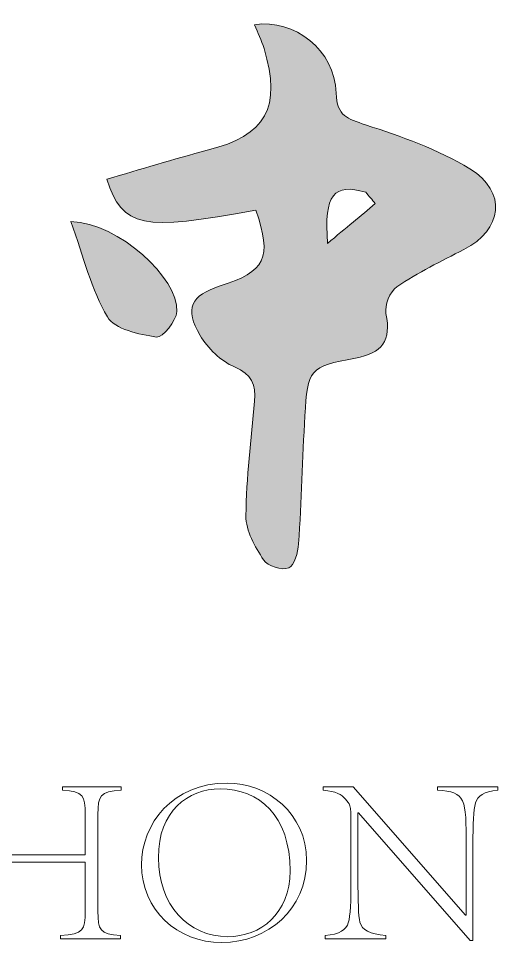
# Model space of a CAD drawing. Header units: inches. Extents: x -3272461 to -2504170, y 403793 to 1071042.
# Drawn here: x -2973980 to -2973267, y 892656 to 894002 of the extents above; entities that cross this region are included whole.
import ezdxf

# ---------------------------------------------------------------- set-up
doc = ezdxf.new("R2010")
doc.units = ezdxf.units.IN
doc.header["$LTSCALE"] = 1000
doc.header["$MEASUREMENT"] = 0
doc.layers.get('0').update_dxf_attribs({"lineweight": 18})

msp = doc.modelspace()

# ---------------------------------------------------------------- hatches: boundary and pattern name
h = msp.add_hatch(color=256)
edge = h.paths.add_edge_path(flags=0)
edge.add_spline(control_points=[(-2973633.8, 893722.6), (-2973610, 893652.3), (-2973619.3, 893633.3), (-2973686, 893612.1)], knot_values=[0, 0, 0, 0, 148.063568, 148.063568, 148.063568, 148.063568], weights=[1, 1, 1, 1], degree=3, periodic=0)
edge.add_spline(control_points=[(-2973686, 893612.1), (-2973728.5, 893598.6), (-2973738.3, 893579), (-2973715.1, 893540.2)], knot_values=[0, 0, 0, 0, 96.930042, 96.930042, 96.930042, 96.930042], weights=[1, 1, 1, 1], degree=3, periodic=0)
edge.add_spline(control_points=[(-2973715.1, 893540.2), (-2973703.9, 893521.3), (-2973685, 893502.7), (-2973665.2, 893494.4)], knot_values=[0, 0, 0, 0, 68.821653, 68.821653, 68.821653, 68.821653], weights=[1, 1, 1, 1], degree=3, periodic=0)
edge.add_spline(control_points=[(-2973665.2, 893494.4), (-2973639.5, 893483.5), (-2973633.6, 893468.2), (-2973635.7, 893444.2)], knot_values=[0, 0, 0, 0, 63.587209, 63.587209, 63.587209, 63.587209], weights=[1, 1, 1, 1], degree=3, periodic=0)
edge.add_spline(control_points=[(-2973635.7, 893444.2), (-2973640.6, 893388.6), (-2973648, 893333), (-2973648.4, 893277.4)], knot_values=[0, 0, 0, 0, 167.433335, 167.433335, 167.433335, 167.433335], weights=[1, 1, 1, 1], degree=3, periodic=0)
edge.add_spline(control_points=[(-2973648.4, 893277.4), (-2973648.5, 893255.7), (-2973635.2, 893232.2), (-2973622.6, 893213.1)], knot_values=[0, 0, 0, 0, 70.227099, 70.227099, 70.227099, 70.227099], weights=[1, 1, 1, 1], degree=3, periodic=0)
edge.add_spline(control_points=[(-2973622.6, 893213.1), (-2973616.8, 893204.2), (-2973595.6, 893197.6), (-2973586, 893201.4)], knot_values=[0, 0, 0, 0, 40.334306, 40.334306, 40.334306, 40.334306], weights=[1, 1, 1, 1], degree=3, periodic=0)
edge.add_spline(control_points=[(-2973586, 893201.4), (-2973577.7, 893204.8), (-2973572.4, 893224.1), (-2973571.6, 893236.7)], knot_values=[0, 0, 0, 0, 39.421096, 39.421096, 39.421096, 39.421096], weights=[1, 1, 1, 1], degree=3, periodic=0)
edge.add_spline(control_points=[(-2973571.6, 893236.7), (-2973567.6, 893298.7), (-2973565.9, 893360.8), (-2973562.5, 893422.8)], knot_values=[0, 0, 0, 0, 186.328872, 186.328872, 186.328872, 186.328872], weights=[1, 1, 1, 1], degree=3, periodic=0)
edge.add_spline(control_points=[(-2973562.5, 893422.8), (-2973558.7, 893490.6), (-2973555.9, 893494.7), (-2973488.9, 893507)], knot_values=[0, 0, 0, 0, 130.405054, 130.405054, 130.405054, 130.405054], weights=[1, 1, 1, 1], degree=3, periodic=0)
edge.add_spline(control_points=[(-2973488.9, 893507), (-2973450.1, 893514.2), (-2973436.3, 893532.4), (-2973444.3, 893571.9)], knot_values=[0, 0, 0, 0, 91.990864, 91.990864, 91.990864, 91.990864], weights=[1, 1, 1, 1], degree=3, periodic=0)
edge.add_spline(control_points=[(-2973444.3, 893571.9), (-2973446.7, 893583.8), (-2973438.5, 893604.3), (-2973428.5, 893611)], knot_values=[0, 0, 0, 0, 43.904889, 43.904889, 43.904889, 43.904889], weights=[1, 1, 1, 1], degree=3, periodic=0)
edge.add_spline(control_points=[(-2973428.5, 893611), (-2973397.7, 893631.6), (-2973364, 893648.1), (-2973330.9, 893665.1)], knot_values=[0, 0, 0, 0, 111.71374, 111.71374, 111.71374, 111.71374], weights=[1, 1, 1, 1], degree=3, periodic=0)
edge.add_spline(control_points=[(-2973330.9, 893665.1), (-2973274.6, 893694), (-2973267.3, 893749.2), (-2973322, 893782.7)], knot_values=[0, 0, 0, 0, 151.503276, 151.503276, 151.503276, 151.503276], weights=[1, 1, 1, 1], degree=3, periodic=0)
edge.add_spline(control_points=[(-2973322, 893782.7), (-2973368.5, 893811.2), (-2973421.9, 893829.5), (-2973474.1, 893846.9)], knot_values=[0, 0, 0, 0, 165.435401, 165.435401, 165.435401, 165.435401], weights=[1, 1, 1, 1], degree=3, periodic=0)
edge.add_spline(control_points=[(-2973474.1, 893846.9), (-2973500, 893855.5), (-2973515.9, 893858.9), (-2973517, 893893.1)], knot_values=[0, 0, 0, 0, 69.772716, 69.772716, 69.772716, 69.772716], weights=[1, 1, 1, 1], degree=3, periodic=0)
edge.add_spline(control_points=[(-2973517, 893893.1), (-2973518.8, 893955.6), (-2973577.5, 894001.7), (-2973635.9, 893992.6)], knot_values=[0, 0, 0, 0, 174.657361, 174.657361, 174.657361, 174.657361], weights=[1, 1, 1, 1], degree=3, periodic=0)
edge.add_spline(control_points=[(-2973635.9, 893992.6), (-2973631.1, 893980.9), (-2973625.6, 893969.7), (-2973622, 893958)], knot_values=[0, 0, 0, 0, 37.320301, 37.320301, 37.320301, 37.320301], weights=[1, 1, 1, 1], degree=3, periodic=0)
edge.add_spline(control_points=[(-2973622, 893958), (-2973596, 893871.7), (-2973619, 893831.7), (-2973704.6, 893809.7)], knot_values=[0, 0, 0, 0, 200.608344, 200.608344, 200.608344, 200.608344], weights=[1, 1, 1, 1], degree=3, periodic=0)
edge.add_spline(control_points=[(-2973704.6, 893809.7), (-2973753.7, 893797), (-2973802.3, 893781.7), (-2973851.2, 893767.6)], knot_values=[0, 0, 0, 0, 152.515045, 152.515045, 152.515045, 152.515045], weights=[1, 1, 1, 1], degree=3, periodic=0)
edge.add_spline(control_points=[(-2973851.2, 893767.6), (-2973827.8, 893696.9), (-2973800.4, 893691.7), (-2973633.8, 893722.6)], knot_values=[0, 0, 0, 0, 250.613368, 250.613368, 250.613368, 250.613368], weights=[1, 1, 1, 1], degree=3, periodic=0)
edge = h.paths.add_edge_path(flags=0)
edge.add_spline(control_points=[(-2973529.5, 893674.1), (-2973534.7, 893745.9), (-2973520.1, 893762), (-2973473.9, 893748.7)], knot_values=[0, 0, 0, 0, 121.457028, 121.457028, 121.457028, 121.457028], weights=[1, 1, 1, 1], degree=3, periodic=0)
edge.add_spline(control_points=[(-2973473.9, 893748.7), (-2973469.2, 893743.2), (-2973464.5, 893737.6), (-2973459.9, 893732.1)], knot_values=[0, 0, 0, 0, 21.790617, 21.790617, 21.790617, 21.790617], weights=[1, 1, 1, 1], degree=3, periodic=0)
edge.add_spline(control_points=[(-2973459.9, 893732.1), (-2973481, 893714.5), (-2973502.2, 893696.9), (-2973529.5, 893674.1)], knot_values=[0, 0, 0, 0, 90.621144, 90.621144, 90.621144, 90.621144], weights=[1, 1, 1, 1], degree=3, periodic=0)
h = msp.add_hatch(color=256)
edge = h.paths.add_edge_path(flags=0)
edge.add_spline(control_points=[(-2973850.2, 893567.1), (-2973839.4, 893548.9), (-2973804, 893541.7), (-2973778.5, 893537.7)], knot_values=[0, 0, 0, 0, 79.617392, 79.617392, 79.617392, 79.617392], weights=[1, 1, 1, 1], degree=3, periodic=0)
edge.add_spline(control_points=[(-2973778.5, 893537.7), (-2973770.3, 893536.4), (-2973749.6, 893561.3), (-2973749, 893574.8)], knot_values=[0, 0, 0, 0, 49.685261, 49.685261, 49.685261, 49.685261], weights=[1, 1, 1, 1], degree=3, periodic=0)
edge.add_spline(control_points=[(-2973749, 893574.8), (-2973747, 893624.1), (-2973832.9, 893703.1), (-2973903.4, 893706)], knot_values=[0, 0, 0, 0, 216.647687, 216.647687, 216.647687, 216.647687], weights=[1, 1, 1, 1], degree=3, periodic=0)
edge.add_spline(control_points=[(-2973903.4, 893706), (-2973884.4, 893653.6), (-2973873.8, 893606.5), (-2973850.2, 893567.1)], knot_values=[0, 0, 0, 0, 148.982248, 148.982248, 148.982248, 148.982248], weights=[1, 1, 1, 1], degree=3, periodic=0)

# ---------------------------------------------------------------- linework, layer by layer
for p, q in [((-2973915.6, 892882.9), (-2973915.6, 892877.9)), ((-2973830, 892882.9), (-2973830, 892877.9)), ((-2973535.6, 892882.9), (-2973535.6, 892877.9)), ((-2973369.3, 892882.9), (-2973369.3, 892877.9)), ((-2973281.5, 892882.9), (-2973281.5, 892877.9)), ((-2973882.4, 892842.5), (-2973882.4, 892783.8)), ((-2973864, 892842.5), (-2973864, 892701.7)), ((-2973485.4, 892844.7), (-2973485.4, 892750.5)), ((-2973495.3, 892827.3), (-2973495.3, 892750.5)), ((-2973327.5, 892796.9), (-2973327.5, 892696)), ((-2973317.6, 892796.9), (-2973317.6, 892658.8)), ((-2973882.4, 892772.8), (-2973882.4, 892701.7)), ((-2973918.5, 892666.3), (-2973918.5, 892661.3)), ((-2973831, 892666.3), (-2973831, 892661.3)), ((-2973532.8, 892666.3), (-2973532.8, 892661.3)), ((-2973444.6, 892666.3), (-2973444.6, 892661.3))]:
    msp.add_line(p, q)
for points in [[(-2973635.9, 893992.6), (-2973577.5, 894001.7), (-2973518.8, 893955.6), (-2973517, 893893.1)], [(-2973622, 893958), (-2973625.6, 893969.7), (-2973631.1, 893980.9), (-2973635.9, 893992.6)], [(-2973704.6, 893809.7), (-2973619, 893831.7), (-2973596, 893871.7), (-2973622, 893958)], [(-2973517, 893893.1), (-2973515.9, 893858.9), (-2973500, 893855.5), (-2973474.1, 893846.9)], [(-2973474.1, 893846.9), (-2973421.9, 893829.5), (-2973368.5, 893811.2), (-2973322, 893782.7)], [(-2973851.2, 893767.6), (-2973802.3, 893781.7), (-2973753.7, 893797), (-2973704.6, 893809.7)], [(-2973322, 893782.7), (-2973267.3, 893749.2), (-2973274.6, 893694), (-2973330.9, 893665.1)], [(-2973633.8, 893722.6), (-2973800.4, 893691.7), (-2973827.8, 893696.9), (-2973851.2, 893767.6)], [(-2973473.9, 893748.7), (-2973520.1, 893762), (-2973534.7, 893745.9), (-2973529.5, 893674.1)], [(-2973459.9, 893732.1), (-2973464.5, 893737.6), (-2973469.2, 893743.2), (-2973473.9, 893748.7)], [(-2973686, 893612.1), (-2973619.3, 893633.3), (-2973610, 893652.3), (-2973633.8, 893722.6)], [(-2973529.5, 893674.1), (-2973502.2, 893696.9), (-2973481, 893714.5), (-2973459.9, 893732.1)], [(-2973903.4, 893706), (-2973832.9, 893703.1), (-2973747, 893624.1), (-2973749, 893574.8)], [(-2973850.2, 893567.1), (-2973873.8, 893606.5), (-2973884.4, 893653.6), (-2973903.4, 893706)], [(-2973330.9, 893665.1), (-2973364, 893648.1), (-2973397.7, 893631.6), (-2973428.5, 893611)], [(-2973715.1, 893540.2), (-2973738.3, 893579), (-2973728.5, 893598.6), (-2973686, 893612.1)], [(-2973428.5, 893611), (-2973438.5, 893604.3), (-2973446.7, 893583.8), (-2973444.3, 893571.9)], [(-2973749, 893574.8), (-2973749.6, 893561.3), (-2973770.3, 893536.4), (-2973778.5, 893537.7)], [(-2973778.5, 893537.7), (-2973804, 893541.7), (-2973839.4, 893548.9), (-2973850.2, 893567.1)], [(-2973444.3, 893571.9), (-2973436.3, 893532.4), (-2973450.1, 893514.2), (-2973488.9, 893507)], [(-2973665.2, 893494.4), (-2973685, 893502.7), (-2973703.9, 893521.3), (-2973715.1, 893540.2)], [(-2973635.7, 893444.2), (-2973633.6, 893468.2), (-2973639.5, 893483.5), (-2973665.2, 893494.4)], [(-2973488.9, 893507), (-2973555.9, 893494.7), (-2973558.7, 893490.6), (-2973562.5, 893422.8)], [(-2973648.4, 893277.4), (-2973648, 893333), (-2973640.6, 893388.6), (-2973635.7, 893444.2)], [(-2973562.5, 893422.8), (-2973565.9, 893360.8), (-2973567.6, 893298.7), (-2973571.6, 893236.7)], [(-2973622.6, 893213.1), (-2973635.2, 893232.2), (-2973648.5, 893255.7), (-2973648.4, 893277.4)], [(-2973571.6, 893236.7), (-2973572.4, 893224.1), (-2973577.7, 893204.8), (-2973586, 893201.4)], [(-2973586, 893201.4), (-2973595.6, 893197.6), (-2973616.8, 893204.2), (-2973622.6, 893213.1)], [(-2973915.6, 892882.9), (-2973915.6, 892882.9), (-2973830, 892882.9), (-2973830, 892882.9)], [(-2973882.4, 892842.5), (-2973882.4, 892870.1), (-2973885.2, 892875.5), (-2973915.6, 892877.9)], [(-2973830, 892877.9), (-2973861.1, 892875.5), (-2973864, 892870.1), (-2973864, 892842.5)], [(-2973686, 892879.7), (-2973733, 892879.4), (-2973775.9, 892847.8), (-2973775.9, 892779.5)], [(-2973535.6, 892882.9), (-2973535.6, 892882.9), (-2973492.1, 892882.9), (-2973492.1, 892882.9)], [(-2973503.4, 892864.8), (-2973509.4, 892871.9), (-2973516.8, 892875.8), (-2973535.6, 892877.9)], [(-2973492.1, 892882.9), (-2973492.1, 892882.9), (-2973328.6, 892696), (-2973328.6, 892696)], [(-2973369.3, 892882.9), (-2973369.3, 892882.9), (-2973281.5, 892882.9), (-2973281.5, 892882.9)], [(-2973327.5, 892796.9), (-2973327.5, 892865.9), (-2973327.8, 892875.1), (-2973369.3, 892877.9)], [(-2973281.5, 892877.9), (-2973302, 892876.1), (-2973310.9, 892869.4), (-2973314, 892859.2)], [(-2973495.3, 892827.3), (-2973495.3, 892858.8), (-2973497, 892857), (-2973503.4, 892864.8)], [(-2973314, 892859.2), (-2973317.2, 892848.2), (-2973317.6, 892830.2), (-2973317.6, 892796.9)], [(-2973321.5, 892658.8), (-2973321.5, 892658.8), (-2973484.6, 892844.7), (-2973484.6, 892844.7)], [(-2973484.6, 892844.7), (-2973484.6, 892844.7), (-2973485.4, 892844.7), (-2973485.4, 892844.7)], [(-2974031.7, 892783.8), (-2974031.7, 892783.8), (-2973882.4, 892783.8), (-2973882.4, 892783.8)], [(-2973882.4, 892772.8), (-2973882.4, 892772.8), (-2974031.7, 892772.8), (-2974031.7, 892772.8)], [(-2973499.2, 892684.7), (-2973496.3, 892695.3), (-2973495.3, 892714.8), (-2973495.3, 892750.5)], [(-2973485.4, 892750.5), (-2973485, 892714.8), (-2973484.6, 892695.3), (-2973482.2, 892685.4)], [(-2973918.5, 892666.3), (-2973885.2, 892668.4), (-2973882.4, 892673.7), (-2973882.4, 892701.7)], [(-2973864, 892701.7), (-2973864, 892673.7), (-2973861.1, 892668.4), (-2973831, 892666.3)], [(-2973328.6, 892696), (-2973328.6, 892696), (-2973327.5, 892696), (-2973327.5, 892696)], [(-2973532.8, 892666.3), (-2973511.9, 892667.7), (-2973502, 892674.8), (-2973499.2, 892684.7)], [(-2973482.2, 892685.4), (-2973479, 892674.4), (-2973468.4, 892668), (-2973444.6, 892666.3)], [(-2973831, 892661.3), (-2973831, 892661.3), (-2973918.5, 892661.3), (-2973918.5, 892661.3)], [(-2973444.6, 892661.3), (-2973444.6, 892661.3), (-2973532.8, 892661.3), (-2973532.8, 892661.3)], [(-2973317.6, 892658.8), (-2973317.6, 892658.8), (-2973321.5, 892658.8), (-2973321.5, 892658.8)]]:
    msp.add_open_spline(points, degree=3)
for points, knots in [([(-2973560, 892775.3), (-2973560, 892704.9), (-2973616.3, 892656), (-2973683.5, 892656), (-2973748.3, 892656), (-2973800.6, 892703.8), (-2973800.6, 892769.3), (-2973800.6, 892828.7), (-2973754.6, 892888.2), (-2973675.7, 892888.2), (-2973616.6, 892888.2), (-2973560, 892843.9), (-2973560, 892775.3)], [0, 0, 0, 0, 181.581079, 181.581079, 181.581079, 363.162157, 363.162157, 363.162157, 544.743236, 544.743236, 544.743236, 726.324314, 726.324314, 726.324314, 726.324314]), ([(-2973775.9, 892779.5), (-2973775.9, 892710.5), (-2973732.3, 892664.5), (-2973675, 892664.5), (-2973627.2, 892664.5), (-2973584, 892697.4), (-2973584, 892760.4), (-2973584, 892840.8), (-2973629, 892879.7), (-2973686, 892879.7)], [0, 0, 0, 0, 161.36916, 161.36916, 161.36916, 322.73832, 322.73832, 322.73832, 484.107479, 484.107479, 484.107479, 484.107479])]:
    msp.add_open_spline(points, degree=3, knots=knots)

doc.saveas('drawing.dxf')
